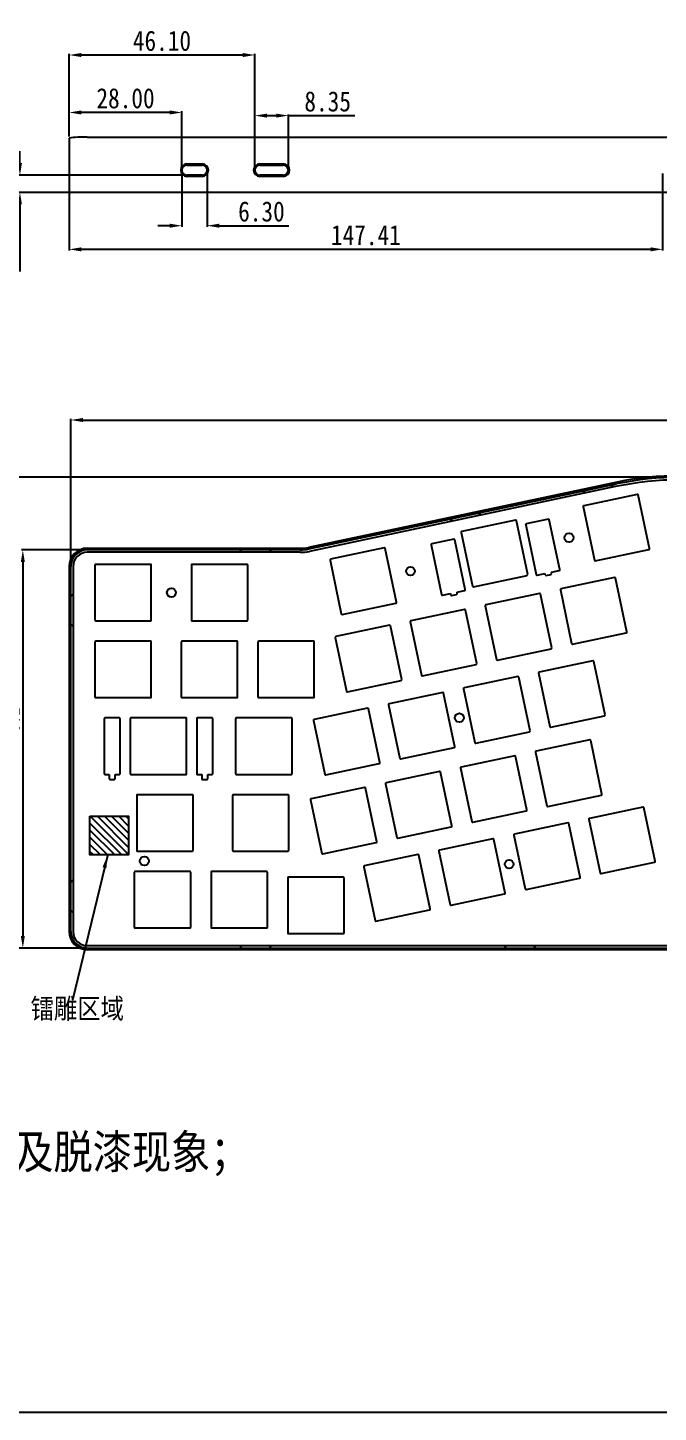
# Model space of a CAD drawing. Header units: millimetres. Extents: x 1550 to 2382, y -1849 to -1207.
# Drawn here: x 1735.5 to 1892.1, y -1849.3 to -1505.7 of the extents above; entities that cross this region are included whole.
import ezdxf

# ---------------------------------------------------------------- set-up
doc = ezdxf.new("R2010")
doc.units = ezdxf.units.MM
doc.header["$PDMODE"] = 3
doc.header["$PDSIZE"] = 8
doc.layers.get('0').update_dxf_attribs({"linetype": 'CONTINUOUS'})
doc.layers.get('Defpoints').update_dxf_attribs({"linetype": 'CONTINUOUS'})
for name, color, linetype in [('图框', 7, 'CONTINUOUS'), ('文字说明', 7, 'CONTINUOUS'), ('标注尺寸', 2, 'CONTINUOUS')]:
    doc.layers.add(name, color=color, linetype=linetype)
doc.styles.get("Standard").update_dxf_attribs({"font": '', "width": 0.85, "height": 5})
doc.styles.get('Standard').set_extended_font_data('SimSun')
doc.dimstyles.get("Standard").update_dxf_attribs({"dimtxt": 5, "dimasz": 3, "dimexe": 0.3, "dimexo": 0.3, "dimgap": 1, "dimtad": 1, "dimzin": 1, "dimdsep": 46, "dimtxsty": 'Standard', "dimcen": 0.09, "dimclrd": 3, "dimclre": 3, "dimclrt": 3, "dimadec": 0, "dimazin": 2, "dimtp": 0.01, "dimtm": 0.01, "dimtfac": 1, "dimtofl": 0, "dimtmove": 0, "dimatfit": 3, "dimfxl": 0, "dimtolj": 1, "dimarcsym": 0})

# ---------------------------------------------------------------- blocks, each defined once
blk = doc.blocks.new('*D11')
at = {"layer": 'Defpoints', "color": 0}
for p in [(2090.74, -1603.05), (2090.74, -1634.56), (1746.18, -1639.38)]:
    blk.add_point(p, dxfattribs=at)
at = {"layer": '标注尺寸', "color": 3, "lineweight": -2}
for p, q in [((1746.18, -1639.08), (1746.18, -1602.75)), ((1749.18, -1603.05), (2087.74, -1603.05)), ((2090.74, -1634.26), (2090.74, -1602.75))]:
    blk.add_line(p, q, dxfattribs=at)
at = {"layer": '标注尺寸', "color": 3}
for points in [[(1749.18, -1602.55), (1749.18, -1603.55), (1746.18, -1603.05)], [(2087.74, -1602.55), (2087.74, -1603.55), (2090.74, -1603.05)]]:
    blk.add_solid(points, dxfattribs=at)
at = {"layer": '标注尺寸', "color": 3, "insert": (1918.46, -1599.36), "char_height": 5, "attachment_point": 5}
blk.add_mtext('\\A1;344.56%%P0.1', dxfattribs=at)
blk = doc.blocks.new('*D12')
at = {"layer": 'Defpoints', "color": 0}
for p in [(1750.28, -1635.28), (1734.27, -1734.08), (1750.28, -1734.08)]:
    blk.add_point(p, dxfattribs=at)
at = {"layer": '标注尺寸', "color": 3, "lineweight": -2}
for p, q in [((1749.98, -1635.28), (1733.97, -1635.28)), ((1734.27, -1638.28), (1734.27, -1731.08)), ((1749.98, -1734.08), (1733.97, -1734.08))]:
    blk.add_line(p, q, dxfattribs=at)
at = {"layer": '标注尺寸', "color": 3}
for points in [[(1733.77, -1638.28), (1734.77, -1638.28), (1734.27, -1635.28)], [(1733.77, -1731.08), (1734.77, -1731.08), (1734.27, -1734.08)]]:
    blk.add_solid(points, dxfattribs=at)
at = {"layer": '标注尺寸', "color": 3, "insert": (1729.27, -1684.68), "char_height": 5, "attachment_point": 5, "rotation": 90}
blk.add_mtext('\\A1;98.80{\\H0.7x;\\S+0.05^ -0.1;}', dxfattribs=at)
blk = doc.blocks.new('*D13')
at = {"layer": 'Defpoints', "color": 0}
for p in [(1716.53, -1617.27), (1897.4, -1617.27), (1750.28, -1734.08)]:
    blk.add_point(p, dxfattribs=at)
at = {"layer": '标注尺寸', "color": 3, "lineweight": -2}
for p, q in [((1897.1, -1617.27), (1716.23, -1617.27)), ((1716.53, -1731.08), (1716.53, -1620.27)), ((1749.98, -1734.08), (1716.23, -1734.08))]:
    blk.add_line(p, q, dxfattribs=at)
at = {"layer": '标注尺寸', "color": 3}
for points in [[(1716.03, -1620.27), (1717.03, -1620.27), (1716.53, -1617.27)], [(1716.03, -1731.08), (1717.03, -1731.08), (1716.53, -1734.08)]]:
    blk.add_solid(points, dxfattribs=at)
at = {"layer": '标注尺寸', "color": 3, "insert": (1711.53, -1675.67), "char_height": 5, "attachment_point": 5, "rotation": 90}
blk.add_mtext('\\A1;116.80{\\H0.7x;\\S+0.05^ -0.1;}', dxfattribs=at)
blk = doc.blocks.new('*D50')
at = {"layer": 'Defpoints', "color": 0}
for p in [(1893.19, -1541.57), (1745.78, -1546.07), (1745.78, -1560.7)]:
    blk.add_point(p, dxfattribs=at)
at = {"layer": '标注尺寸', "color": 3, "lineweight": -2}
for p, q in [((1893.19, -1541.87), (1893.19, -1561)), ((1745.78, -1546.37), (1745.78, -1561)), ((1890.19, -1560.7), (1748.78, -1560.7))]:
    blk.add_line(p, q, dxfattribs=at)
at = {"layer": '标注尺寸', "color": 3}
for points in [[(1748.78, -1560.2), (1748.78, -1561.2), (1745.78, -1560.7)], [(1890.19, -1560.2), (1890.19, -1561.2), (1893.19, -1560.7)]]:
    blk.add_solid(points, dxfattribs=at)
at = {"layer": '标注尺寸', "color": 3, "insert": (1819.48, -1557.2), "char_height": 5, "attachment_point": 5}
blk.add_mtext('\\A1;147.41', dxfattribs=at)
blk = doc.blocks.new('*D62')
at = {"layer": 'Defpoints', "color": 0}
for p in [(1773.78, -1541.05), (1780.08, -1541.05), (1780.08, -1554.83)]:
    blk.add_point(p, dxfattribs=at)
at = {"layer": '标注尺寸', "color": 3, "lineweight": -2}
for p, q in [((1773.78, -1541.35), (1773.78, -1555.13)), ((1780.08, -1541.35), (1780.08, -1555.13)), ((1770.78, -1554.83), (1767.78, -1554.83)), ((1783.08, -1554.83), (1800.32, -1554.83))]:
    blk.add_line(p, q, dxfattribs=at)
at = {"layer": '标注尺寸', "color": 3}
for points in [[(1770.78, -1554.33), (1770.78, -1555.33), (1773.78, -1554.83)], [(1783.08, -1554.33), (1783.08, -1555.33), (1780.08, -1554.83)]]:
    blk.add_solid(points, dxfattribs=at)
at = {"layer": '标注尺寸', "color": 3, "insert": (1793.54, -1551.33), "char_height": 5, "attachment_point": 5}
blk.add_mtext('\\A1;6.30', dxfattribs=at)
blk = doc.blocks.new('*D63')
at = {"layer": 'Defpoints', "color": 0}
for p in [(1800.23, -1527.52), (1791.88, -1541.05), (1800.23, -1541.05)]:
    blk.add_point(p, dxfattribs=at)
at = {"layer": '标注尺寸', "color": 3, "lineweight": -2}
for p, q in [((1791.88, -1540.75), (1791.88, -1527.22)), ((1794.88, -1527.52), (1797.23, -1527.52)), ((1800.23, -1540.75), (1800.23, -1527.22)), ((1800.23, -1527.52), (1816.74, -1527.52))]:
    blk.add_line(p, q, dxfattribs=at)
at = {"layer": '标注尺寸', "color": 3}
for points in [[(1794.88, -1527.02), (1794.88, -1528.02), (1791.88, -1527.52)], [(1797.23, -1527.02), (1797.23, -1528.02), (1800.23, -1527.52)]]:
    blk.add_solid(points, dxfattribs=at)
at = {"layer": '标注尺寸', "color": 3, "insert": (1809.99, -1524.02), "char_height": 5, "attachment_point": 5}
blk.add_mtext('\\A1;8.35', dxfattribs=at)
blk = doc.blocks.new('*D60')
at = {"layer": 'Defpoints', "color": 0}
for p in [(1745.78, -1526.74), (1745.78, -1533.04), (1773.78, -1541.05)]:
    blk.add_point(p, dxfattribs=at)
at = {"layer": '标注尺寸', "color": 3, "lineweight": -2}
for p, q in [((1745.78, -1532.74), (1745.78, -1526.44)), ((1770.78, -1526.74), (1748.78, -1526.74)), ((1773.78, -1540.75), (1773.78, -1526.44))]:
    blk.add_line(p, q, dxfattribs=at)
at = {"layer": '标注尺寸', "color": 3}
for points in [[(1748.78, -1526.24), (1748.78, -1527.24), (1745.78, -1526.74)], [(1770.78, -1526.24), (1770.78, -1527.24), (1773.78, -1526.74)]]:
    blk.add_solid(points, dxfattribs=at)
at = {"layer": '标注尺寸', "color": 3, "insert": (1759.78, -1523.24), "char_height": 5, "attachment_point": 5}
blk.add_mtext('\\A1;28.00', dxfattribs=at)
blk = doc.blocks.new('*D61')
at = {"layer": 'Defpoints', "color": 0}
for p in [(1745.78, -1512.48), (1745.78, -1533.04), (1791.88, -1541.05)]:
    blk.add_point(p, dxfattribs=at)
at = {"layer": '标注尺寸', "color": 3, "lineweight": -2}
for p, q in [((1745.78, -1532.74), (1745.78, -1512.18)), ((1788.88, -1512.48), (1748.78, -1512.48)), ((1791.88, -1540.75), (1791.88, -1512.18))]:
    blk.add_line(p, q, dxfattribs=at)
at = {"layer": '标注尺寸', "color": 3}
for points in [[(1748.78, -1511.98), (1748.78, -1512.98), (1745.78, -1512.48)], [(1788.88, -1511.98), (1788.88, -1512.98), (1791.88, -1512.48)]]:
    blk.add_solid(points, dxfattribs=at)
at = {"layer": '标注尺寸', "color": 3, "insert": (1768.83, -1508.98), "char_height": 5, "attachment_point": 5}
blk.add_mtext('\\A1;46.10', dxfattribs=at)
blk = doc.blocks.new('*D64')
at = {"layer": 'Defpoints', "color": 0}
for p in [(1775.03, -1542.31), (1733.55, -1546.57), (1746.28, -1546.57)]:
    blk.add_point(p, dxfattribs=at)
at = {"layer": '标注尺寸', "color": 3, "lineweight": -2}
for p, q in [((1733.55, -1539.31), (1733.55, -1536.31)), ((1774.73, -1542.31), (1733.25, -1542.31)), ((1745.98, -1546.57), (1733.25, -1546.57)), ((1733.55, -1549.57), (1733.55, -1566.2))]:
    blk.add_line(p, q, dxfattribs=at)
at = {"layer": '标注尺寸', "color": 3}
for points in [[(1733.05, -1539.31), (1734.05, -1539.31), (1733.55, -1542.31)], [(1733.05, -1549.57), (1734.05, -1549.57), (1733.55, -1546.57)]]:
    blk.add_solid(points, dxfattribs=at)
at = {"layer": '标注尺寸', "color": 3, "insert": (1730.05, -1559.39), "char_height": 5, "attachment_point": 5, "rotation": 90}
blk.add_mtext('\\A1;4.26', dxfattribs=at)

msp = doc.modelspace()

# ---------------------------------------------------------------- hatches: boundary and pattern name
at = {"layer": '标注尺寸'}
h = msp.add_hatch(dxfattribs=at)
h.set_pattern_fill('ANSI31', color=256, scale=10)
h.set_pattern_definition([(315, (1692.7364, -1515.7894), (-0.8838835, -0.8838835), [])])
h.paths.add_polyline_path([(1750.947, -1701.349), (1760.549, -1701.349), (1760.549, -1710.951), (1750.947, -1710.951)])

# ---------------------------------------------------------------- linework, layer by layer
at = {"color": 7, "linetype": 'Continuous'}
for p, q in [((1745.779, -1533.145), (1745.779, -1546.069)), ((1750.279, -1532.83), (2086.644, -1532.83)), ((1775.035, -1539.498), (1778.823, -1539.498)), ((1775.035, -1539.798), (1778.823, -1539.798)), ((1778.823, -1542.31), (1775.035, -1542.31)), ((1778.823, -1542.61), (1775.035, -1542.61)), ((1793.135, -1539.498), (1798.973, -1539.498)), ((1793.135, -1539.798), (1798.973, -1539.798)), ((1798.973, -1542.31), (1793.135, -1542.31)), ((1798.973, -1542.61), (1793.135, -1542.61)), ((2090.644, -1546.569), (1746.279, -1546.569)), ((1881.901, -1618.465), (1805.253, -1634.66)), ((1805.335, -1635.051), (1881.735, -1618.909)), ((1881.486, -1619.575), (1805.459, -1635.638)), ((1886.886, -1621.5), (1873.58, -1624.312)), ((1889.935, -1634.961), (1887.123, -1621.655)), ((1873.426, -1624.549), (1876.237, -1637.855)), ((1856.619, -1627.895), (1843.313, -1630.706)), ((1859.668, -1641.356), (1856.856, -1628.049)), ((1864.804, -1627.692), (1859.325, -1628.85)), ((1867.646, -1640.174), (1865.041, -1627.846)), ((1843.159, -1630.943), (1845.97, -1644.25)), ((1859.171, -1629.087), (1861.775, -1641.414)), ((1750.277, -1634.876), (1803.186, -1634.876)), ((1803.186, -1635.276), (1750.277, -1635.276)), ((1824.031, -1634.78), (1810.724, -1637.592)), ((1827.079, -1648.241), (1824.268, -1634.935)), ((1835.689, -1634.048), (1838.294, -1646.376)), ((1841.323, -1632.653), (1835.843, -1633.811)), ((1844.164, -1645.135), (1841.56, -1632.808)), ((1876.474, -1638.009), (1889.78, -1635.198)), ((1803.186, -1635.876), (1750.278, -1635.876)), ((1810.57, -1637.829), (1813.381, -1651.135)), ((1745.779, -1639.376), (1745.779, -1729.976)), ((1746.179, -1729.976), (1746.179, -1639.376)), ((1746.779, -1639.376), (1746.779, -1729.976)), ((1752.179, -1639.076), (1752.179, -1652.676)), ((1765.979, -1638.876), (1752.379, -1638.876)), ((1766.179, -1652.676), (1766.179, -1639.076)), ((1776.129, -1639.076), (1776.129, -1652.676)), ((1789.929, -1638.876), (1776.329, -1638.876)), ((1790.129, -1652.676), (1790.129, -1639.076)), ((1846.207, -1644.404), (1859.513, -1641.593)), ((1862.012, -1641.569), (1863.951, -1641.159)), ((1863.951, -1641.159), (1863.952, -1641.462)), ((1864.219, -1641.614), (1865.491, -1641.345)), ((1865.614, -1640.808), (1867.491, -1640.411)), ((1865.63, -1641.108), (1865.614, -1640.808)), ((1881.244, -1642.163), (1867.938, -1644.974)), ((1842.133, -1645.769), (1844.01, -1645.372)), ((1867.784, -1645.211), (1870.595, -1658.518)), ((1884.293, -1655.623), (1881.481, -1642.317)), ((1813.618, -1651.289), (1826.925, -1648.478)), ((1838.531, -1646.53), (1840.47, -1646.12)), ((1840.47, -1646.12), (1840.47, -1646.424)), ((1840.738, -1646.575), (1842.01, -1646.306)), ((1842.148, -1646.069), (1842.133, -1645.769)), ((1849.145, -1649.149), (1851.957, -1662.455)), ((1862.606, -1646.101), (1849.3, -1648.912)), ((1865.654, -1659.561), (1862.843, -1646.255)), ((1843.967, -1650.039), (1830.661, -1652.85)), ((1847.016, -1663.499), (1844.204, -1650.193)), ((1752.379, -1652.876), (1765.979, -1652.876)), ((1776.329, -1652.876), (1789.929, -1652.876)), ((1825.329, -1653.977), (1812.022, -1656.788)), ((1828.377, -1667.437), (1825.566, -1654.131)), ((1830.507, -1653.087), (1833.318, -1666.393)), ((1870.832, -1658.672), (1884.138, -1655.861)), ((1752.179, -1658.126), (1752.179, -1671.726)), ((1765.979, -1657.926), (1752.379, -1657.926)), ((1766.179, -1671.726), (1766.179, -1658.126)), ((1773.609, -1658.126), (1773.609, -1671.726)), ((1787.409, -1657.926), (1773.809, -1657.926)), ((1787.609, -1671.726), (1787.609, -1658.126)), ((1792.659, -1658.126), (1792.659, -1671.726)), ((1806.459, -1657.926), (1792.859, -1657.926)), ((1806.659, -1671.726), (1806.659, -1658.126)), ((1811.868, -1657.025), (1814.679, -1670.331)), ((1852.194, -1662.61), (1865.5, -1659.798)), ((1875.839, -1662.776), (1862.532, -1665.587)), ((1833.555, -1666.548), (1846.861, -1663.736)), ((1862.378, -1665.824), (1865.189, -1679.13)), ((1878.887, -1676.236), (1876.076, -1662.93)), ((1814.916, -1670.486), (1828.223, -1667.674)), ((1843.739, -1669.762), (1846.551, -1683.068)), ((1857.2, -1666.714), (1843.894, -1669.525)), ((1860.248, -1680.174), (1857.437, -1666.868)), ((1752.379, -1671.926), (1765.979, -1671.926)), ((1773.809, -1671.926), (1787.409, -1671.926)), ((1792.859, -1671.926), (1806.459, -1671.926)), ((1838.561, -1670.651), (1825.255, -1673.463)), ((1841.61, -1684.112), (1838.798, -1670.806)), ((1819.923, -1674.589), (1806.617, -1677.401)), ((1822.971, -1688.05), (1820.16, -1674.744)), ((1825.101, -1673.7), (1827.912, -1687.006)), ((1865.426, -1679.285), (1878.733, -1676.473)), ((1754.459, -1677.176), (1754.459, -1690.776)), ((1758.259, -1676.976), (1754.659, -1676.976)), ((1758.459, -1690.776), (1758.459, -1677.176)), ((1760.959, -1677.176), (1760.959, -1690.776)), ((1774.759, -1676.976), (1761.159, -1676.976)), ((1774.959, -1690.776), (1774.959, -1677.176)), ((1777.459, -1677.176), (1777.459, -1690.776)), ((1781.259, -1676.976), (1777.659, -1676.976)), ((1781.459, -1690.776), (1781.459, -1677.176)), ((1787.129, -1677.176), (1787.129, -1690.776)), ((1800.929, -1676.976), (1787.329, -1676.976)), ((1801.129, -1690.776), (1801.129, -1677.176)), ((1806.462, -1677.638), (1809.274, -1690.944)), ((1846.788, -1683.222), (1860.094, -1680.411)), ((1875.08, -1682.406), (1861.774, -1685.218)), ((1878.129, -1695.867), (1875.317, -1682.561)), ((1828.149, -1687.16), (1841.455, -1684.349)), ((1856.442, -1686.344), (1843.135, -1689.156)), ((1859.49, -1699.805), (1856.679, -1686.499)), ((1861.62, -1685.455), (1864.431, -1698.761)), ((1809.511, -1691.098), (1822.817, -1688.287)), ((1837.803, -1690.282), (1824.497, -1693.094)), ((1842.981, -1689.393), (1845.792, -1702.699)), ((1754.659, -1690.976), (1755.709, -1690.976)), ((1755.709, -1690.976), (1755.709, -1692.026)), ((1755.909, -1692.226), (1757.009, -1692.226)), ((1757.209, -1692.026), (1757.209, -1690.976)), ((1757.209, -1690.976), (1758.259, -1690.976)), ((1761.159, -1690.976), (1774.759, -1690.976)), ((1777.659, -1690.976), (1778.709, -1690.976)), ((1778.709, -1690.976), (1778.709, -1692.026)), ((1778.909, -1692.226), (1780.009, -1692.226)), ((1780.209, -1692.026), (1780.209, -1690.976)), ((1780.209, -1690.976), (1781.259, -1690.976)), ((1787.329, -1690.976), (1800.929, -1690.976)), ((1824.342, -1693.331), (1827.154, -1706.637)), ((1840.851, -1703.743), (1838.04, -1690.437)), ((1762.559, -1696.226), (1762.559, -1709.826)), ((1776.359, -1696.026), (1762.759, -1696.026)), ((1776.559, -1709.826), (1776.559, -1696.226)), ((1786.359, -1696.226), (1786.359, -1709.826)), ((1800.159, -1696.026), (1786.559, -1696.026)), ((1800.359, -1709.826), (1800.359, -1696.226)), ((1819.165, -1694.22), (1805.858, -1697.032)), ((1822.213, -1707.681), (1819.402, -1694.375)), ((1864.668, -1698.915), (1877.974, -1696.104)), ((1805.704, -1697.269), (1808.515, -1710.575)), ((1846.029, -1702.853), (1859.336, -1700.042)), ((1888.313, -1699.081), (1875.007, -1701.892)), ((1891.361, -1712.542), (1888.55, -1699.235)), ((1827.391, -1706.791), (1840.697, -1703.98)), ((1869.674, -1703.019), (1856.368, -1705.83)), ((1872.723, -1716.48), (1869.911, -1703.173)), ((1874.852, -1702.129), (1877.664, -1715.436)), ((1851.036, -1706.957), (1837.73, -1709.768)), ((1854.084, -1720.418), (1851.273, -1707.111)), ((1856.214, -1706.067), (1859.025, -1719.374)), ((1762.759, -1710.026), (1776.359, -1710.026)), ((1786.559, -1710.026), (1800.159, -1710.026)), ((1808.752, -1710.729), (1822.059, -1707.918)), ((1832.397, -1710.895), (1819.091, -1713.706)), ((1837.575, -1710.005), (1840.387, -1723.312)), ((1818.937, -1713.943), (1821.748, -1727.25)), ((1835.446, -1724.356), (1832.634, -1711.049)), ((1877.901, -1715.59), (1891.207, -1712.779)), ((1761.959, -1715.276), (1761.959, -1728.876)), ((1775.759, -1715.076), (1762.159, -1715.076)), ((1775.959, -1728.876), (1775.959, -1715.276)), ((1781.009, -1715.276), (1781.009, -1728.876)), ((1794.809, -1715.076), (1781.209, -1715.076)), ((1795.009, -1728.876), (1795.009, -1715.276)), ((1800.059, -1716.686), (1800.059, -1730.286)), ((1813.859, -1716.486), (1800.259, -1716.486)), ((1814.059, -1730.286), (1814.059, -1716.686)), ((1859.262, -1719.528), (1872.568, -1716.717)), ((1840.624, -1723.466), (1853.93, -1720.655)), ((1821.985, -1727.404), (1835.291, -1724.593)), ((1762.159, -1729.076), (1775.759, -1729.076)), ((1781.209, -1729.076), (1794.809, -1729.076)), ((1800.259, -1730.486), (1813.859, -1730.486)), ((1750.277, -1734.076), (2086.645, -1734.076)), ((2086.645, -1734.476), (1750.277, -1734.476)), ((1750.278, -1733.476), (2086.645, -1733.476))]:
    msp.add_line(p, q, dxfattribs=at)
at = {"linetype": 'Continuous'}
msp.add_lwpolyline([(1750.947, -1701.349), (1760.549, -1701.349), (1760.549, -1710.951), (1750.947, -1710.951)], close=True, dxfattribs=at)
at = {"color": 7, "linetype": 'Continuous'}
for centre in [(1869.939, -1632.235), (1830.565, -1640.554), (1771.179, -1645.876), (1842.699, -1676.932), (1764.459, -1712.476), (1855.076, -1713.258)]:
    msp.add_circle(centre, 1.1, dxfattribs=at)
for centre, radius, start, end in [((1775.035, -1541.054), 1.556, 90, 270), ((1775.035, -1541.054), 1.256, 90, 270), ((1778.823, -1541.054), 1.556, 270, 90), ((1778.823, -1541.054), 1.256, 270, 90), ((1793.135, -1541.054), 1.556, 90, 270), ((1793.135, -1541.054), 1.256, 90, 270), ((1798.973, -1541.054), 1.556, 270, 90), ((1798.973, -1541.054), 1.256, 270, 90), ((1746.279, -1546.069), 0.5, 180, 270), ((1897.403, -1694.912), 77, 77.98941, 101.93), ((1897.404, -1693.072), 75.8, 77.98941, 101.93), ((1897.405, -1691.845), 75, 77.98941, 101.93), ((1886.928, -1621.696), 0.2, 11.93, 101.93), ((1873.621, -1624.507), 0.2, 101.93, 191.93), ((1856.661, -1628.091), 0.2, 11.93, 101.93), ((1864.845, -1627.888), 0.2, 11.93, 101.93), ((1843.354, -1630.902), 0.2, 101.93, 191.93), ((1859.366, -1629.045), 0.2, 101.93, 191.93), ((1750.279, -1639.376), 4.5, 90, 180), ((1750.279, -1639.376), 4.1, 90, 180), ((1803.186, -1624.876), 10, 270, 281.93), ((1803.186, -1624.876), 10.4, 270, 281.93), ((1824.072, -1634.976), 0.2, 11.93, 101.93), ((1835.885, -1634.006), 0.2, 101.93, 191.93), ((1841.364, -1632.849), 0.2, 11.93, 101.93), ((1889.739, -1635.002), 0.2, 281.93, 11.93), ((1750.279, -1639.376), 3.5, 90, 180), ((1803.186, -1624.876), 11, 270, 281.93), ((1810.766, -1637.787), 0.2, 101.93, 191.93), ((1876.433, -1637.814), 0.2, 191.93, 281.93), ((1752.379, -1639.076), 0.2, 90, 180), ((1765.979, -1639.076), 0.2, 0, 90), ((1776.329, -1639.076), 0.2, 90, 180), ((1789.929, -1639.076), 0.2, 0, 90), ((1859.472, -1641.397), 0.2, 281.93, 11.93), ((1861.971, -1641.373), 0.2, 191.93, 281.93), ((1864.178, -1641.418), 0.2, 191.93, 281.93), ((1865.45, -1641.149), 0.2, 281.93, 11.93), ((1867.45, -1640.216), 0.2, 281.93, 11.93), ((1881.286, -1642.359), 0.2, 11.93, 101.93), ((1843.968, -1645.177), 0.2, 281.93, 11.93), ((1846.166, -1644.208), 0.2, 191.93, 281.93), ((1867.979, -1645.17), 0.2, 101.93, 191.93), ((1826.883, -1648.282), 0.2, 281.93, 11.93), ((1838.489, -1646.334), 0.2, 191.93, 281.93), ((1840.696, -1646.379), 0.2, 191.93, 281.93), ((1841.968, -1646.11), 0.2, 281.93, 11.93), ((1849.341, -1649.108), 0.2, 101.93, 191.93), ((1862.647, -1646.297), 0.2, 11.93, 101.93), ((1813.577, -1651.094), 0.2, 191.93, 281.93), ((1844.009, -1650.234), 0.2, 11.93, 101.93), ((1752.379, -1652.676), 0.2, 180, 270), ((1765.979, -1652.676), 0.2, 270, 0), ((1776.329, -1652.676), 0.2, 180, 270), ((1789.929, -1652.676), 0.2, 270, 0), ((1825.37, -1654.172), 0.2, 11.93, 101.93), ((1830.702, -1653.046), 0.2, 101.93, 191.93), ((1884.097, -1655.665), 0.2, 281.93, 11.93), ((1752.379, -1658.126), 0.2, 90, 180), ((1765.979, -1658.126), 0.2, 0, 90), ((1773.809, -1658.126), 0.2, 90, 180), ((1787.409, -1658.126), 0.2, 0, 90), ((1792.859, -1658.126), 0.2, 90, 180), ((1806.459, -1658.126), 0.2, 0, 90), ((1812.064, -1656.984), 0.2, 101.93, 191.93), ((1870.791, -1658.476), 0.2, 191.93, 281.93), ((1852.152, -1662.414), 0.2, 191.93, 281.93), ((1865.458, -1659.603), 0.2, 281.93, 11.93), ((1875.88, -1662.971), 0.2, 11.93, 101.93), ((1846.82, -1663.541), 0.2, 281.93, 11.93), ((1862.574, -1665.783), 0.2, 101.93, 191.93), ((1828.181, -1667.479), 0.2, 281.93, 11.93), ((1833.514, -1666.352), 0.2, 191.93, 281.93), ((1843.935, -1669.721), 0.2, 101.93, 191.93), ((1857.241, -1666.909), 0.2, 11.93, 101.93), ((1752.379, -1671.726), 0.2, 180, 270), ((1765.979, -1671.726), 0.2, 270, 0), ((1773.809, -1671.726), 0.2, 180, 270), ((1787.409, -1671.726), 0.2, 270, 0), ((1792.859, -1671.726), 0.2, 180, 270), ((1806.459, -1671.726), 0.2, 270, 0), ((1814.875, -1670.29), 0.2, 191.93, 281.93), ((1838.603, -1670.847), 0.2, 11.93, 101.93), ((1819.964, -1674.785), 0.2, 11.93, 101.93), ((1825.297, -1673.658), 0.2, 101.93, 191.93), ((1878.691, -1676.278), 0.2, 281.93, 11.93), ((1754.659, -1677.176), 0.2, 90, 180), ((1758.259, -1677.176), 0.2, 0, 90), ((1761.159, -1677.176), 0.2, 90, 180), ((1774.759, -1677.176), 0.2, 0, 90), ((1777.659, -1677.176), 0.2, 90, 180), ((1781.259, -1677.176), 0.2, 0, 90), ((1787.329, -1677.176), 0.2, 90, 180), ((1800.929, -1677.176), 0.2, 0, 90), ((1806.658, -1677.596), 0.2, 101.93, 191.93), ((1865.385, -1679.089), 0.2, 191.93, 281.93), ((1846.746, -1683.027), 0.2, 191.93, 281.93), ((1860.053, -1680.215), 0.2, 281.93, 11.93), ((1875.121, -1682.602), 0.2, 11.93, 101.93), ((1841.414, -1684.153), 0.2, 281.93, 11.93), ((1856.483, -1686.54), 0.2, 11.93, 101.93), ((1861.815, -1685.413), 0.2, 101.93, 191.93), ((1822.776, -1688.091), 0.2, 281.93, 11.93), ((1828.108, -1686.965), 0.2, 191.93, 281.93), ((1837.844, -1690.478), 0.2, 11.93, 101.93), ((1843.177, -1689.351), 0.2, 101.93, 191.93), ((1754.659, -1690.776), 0.2, 180, 270), ((1755.909, -1692.026), 0.2, 180, 270), ((1757.009, -1692.026), 0.2, 270, 0), ((1758.259, -1690.776), 0.2, 270, 0), ((1761.159, -1690.776), 0.2, 180, 270), ((1774.759, -1690.776), 0.2, 270, 0), ((1777.659, -1690.776), 0.2, 180, 270), ((1778.909, -1692.026), 0.2, 180, 270), ((1780.009, -1692.026), 0.2, 270, 0), ((1781.259, -1690.776), 0.2, 270, 0), ((1787.329, -1690.776), 0.2, 180, 270), ((1800.929, -1690.776), 0.2, 270, 0), ((1809.469, -1690.903), 0.2, 191.93, 281.93), ((1824.538, -1693.289), 0.2, 101.93, 191.93), ((1762.759, -1696.226), 0.2, 90, 180), ((1776.359, -1696.226), 0.2, 0, 90), ((1786.559, -1696.226), 0.2, 90, 180), ((1800.159, -1696.226), 0.2, 0, 90), ((1805.9, -1697.227), 0.2, 101.93, 191.93), ((1819.206, -1694.416), 0.2, 11.93, 101.93), ((1877.933, -1695.908), 0.2, 281.93, 11.93), ((1859.294, -1699.846), 0.2, 281.93, 11.93), ((1864.627, -1698.72), 0.2, 191.93, 281.93), ((1888.354, -1699.277), 0.2, 11.93, 101.93), ((1840.656, -1703.784), 0.2, 281.93, 11.93), ((1845.988, -1702.658), 0.2, 191.93, 281.93), ((1869.716, -1703.215), 0.2, 11.93, 101.93), ((1875.048, -1702.088), 0.2, 101.93, 191.93), ((1827.349, -1706.596), 0.2, 191.93, 281.93), ((1851.077, -1707.153), 0.2, 11.93, 101.93), ((1856.409, -1706.026), 0.2, 101.93, 191.93), ((1762.759, -1709.826), 0.2, 180, 270), ((1776.359, -1709.826), 0.2, 270, 0), ((1786.559, -1709.826), 0.2, 180, 270), ((1800.159, -1709.826), 0.2, 270, 0), ((1808.711, -1710.533), 0.2, 191.93, 281.93), ((1822.017, -1707.722), 0.2, 281.93, 11.93), ((1832.439, -1711.091), 0.2, 11.93, 101.93), ((1837.771, -1709.964), 0.2, 101.93, 191.93), ((1819.132, -1713.902), 0.2, 101.93, 191.93), ((1891.166, -1712.583), 0.2, 281.93, 11.93), ((1762.159, -1715.276), 0.2, 90, 180), ((1775.759, -1715.276), 0.2, 0, 90), ((1781.209, -1715.276), 0.2, 90, 180), ((1794.809, -1715.276), 0.2, 0, 90), ((1800.259, -1716.686), 0.2, 90, 180), ((1813.859, -1716.686), 0.2, 0, 90), ((1872.527, -1716.521), 0.2, 281.93, 11.93), ((1877.859, -1715.394), 0.2, 191.93, 281.93), ((1853.889, -1720.459), 0.2, 281.93, 11.93), ((1859.221, -1719.332), 0.2, 191.93, 281.93), ((1835.25, -1724.397), 0.2, 281.93, 11.93), ((1840.582, -1723.27), 0.2, 191.93, 281.93), ((1821.944, -1727.208), 0.2, 191.93, 281.93), ((1750.279, -1729.976), 4.5, 180, 270), ((1750.279, -1729.976), 4.1, 180, 270), ((1750.279, -1729.976), 3.5, 180, 270), ((1762.159, -1728.876), 0.2, 180, 270), ((1775.759, -1728.876), 0.2, 270, 0), ((1781.209, -1728.876), 0.2, 180, 270), ((1794.809, -1728.876), 0.2, 270, 0), ((1800.259, -1730.286), 0.2, 180, 270), ((1813.859, -1730.286), 0.2, 270, 0)]:
    msp.add_arc(centre, radius, start, end, dxfattribs=at)
msp.add_ellipse((1750.279, -1533.145), major_axis=(4.542, 0.044), ratio=0.0693932, start_param=1.5701315, end_param=3.0043926, dxfattribs=at)
for points in [[(1874.011, -1620.541), (1873.729, -1620.756), (1873.493, -1621.03), (1873.275, -1621.31)], [(1880.89, -1619.556), (1880.619, -1619.432), (1880.337, -1619.324), (1880.044, -1619.266)], [(1881.102, -1619.656), (1881.031, -1619.623), (1880.961, -1619.589), (1880.89, -1619.556)], [(1840.403, -1628.255), (1840.574, -1627.989), (1840.767, -1627.732), (1840.998, -1627.516)], [(1847.329, -1626.178), (1847.573, -1626.254), (1847.806, -1626.362), (1848.029, -1626.486)], [(1788.573, -1635.276), (1788.386, -1635.454), (1788.222, -1635.659), (1788.079, -1635.876)], [(1796.079, -1635.876), (1795.936, -1635.659), (1795.772, -1635.454), (1795.584, -1635.276)], [(1746.779, -1646.176), (1746.565, -1646.37), (1746.357, -1646.575), (1746.179, -1646.804)], [(1746.179, -1653.729), (1746.36, -1653.9), (1746.565, -1654.048), (1746.779, -1654.176)], [(1746.779, -1717.176), (1746.565, -1717.363), (1746.358, -1717.561), (1746.179, -1717.783)], [(1746.179, -1724.744), (1746.361, -1724.91), (1746.565, -1725.053), (1746.779, -1725.176)], [(1788.079, -1733.476), (1788.267, -1733.69), (1788.465, -1733.898), (1788.688, -1734.076)], [(1795.47, -1734.076), (1795.692, -1733.898), (1795.891, -1733.69), (1796.079, -1733.476)], [(1853.779, -1733.476), (1853.967, -1733.69), (1854.165, -1733.898), (1854.388, -1734.076)], [(1861.17, -1734.076), (1861.392, -1733.898), (1861.591, -1733.69), (1861.779, -1733.476)]]:
    msp.add_open_spline(points, degree=3, dxfattribs=at)
at = {"layer": '图框'}
msp.add_line((1550.243, -1849.274), (2381.843, -1849.274), dxfattribs=at)

# ---------------------------------------------------------------- texts
at = {"color": 2, "linetype": 'Continuous', "insert": (1759.385, -1746.587), "char_height": 5, "width": 187.425, "attachment_point": 3, "line_spacing_factor": 0.9}
msp.add_mtext('镭雕区域', dxfattribs=at)
at = {"layer": '文字说明', "insert": (1571.537, -1757.102), "char_height": 14, "width": 289.11714, "attachment_point": 1}
msp.add_mtext('备注:\\P   {\\H0.6x;1.外观不可有刮伤、脏污、缩水及脱漆现象；\\P     2.   表示设计变更  \\P     3.   表示重点尺寸\\P     }', dxfattribs=at)

# ---------------------------------------------------------------- dimensions: what is measured, and where the dimension line sits
at = {"layer": '标注尺寸', "color": 1}
for base, p1, p2, picture, middle in [((1745.779, -1512.481), (1791.879, -1541.054), (1745.779, -1533.037), '*D61', (1768.829, -1508.981)), ((1745.779, -1526.744), (1773.779, -1541.054), (1745.779, -1533.037), '*D60', (1759.779, -1523.244)), ((1745.779, -1560.701), (1893.186, -1541.569), (1745.779, -1546.069), '*D50', (1819.482, -1557.201))]:
    dim = msp.add_linear_dim(base=base, p1=p1, p2=p2, dimstyle='Standard', dxfattribs=at)
    dim.commit()
    dim.dimension.update_dxf_attribs({"geometry": picture, "text_midpoint": middle})
dim = msp.add_aligned_dim(p1=(1791.879, -1541.054), p2=(1800.229, -1541.054), distance=13.537, dimstyle='Standard', dxfattribs=at)
dim.commit()
dim.dimension.update_dxf_attribs({"geometry": '*D63', "text_midpoint": (1809.987, -1524.017)})
for base, p1, p2, angle, picture, middle, dimtype in [((1733.549, -1546.569), (1775.035, -1542.31), (1746.279, -1546.569), 90, '*D64', (1733.549, -1559.386), 160), ((1780.079, -1554.832), (1773.779, -1541.054), (1780.079, -1541.054), 0, '*D62', (1793.539, -1554.832), 161)]:
    dim = msp.add_linear_dim(base=base, p1=p1, p2=p2, angle=angle, dimstyle='Standard', dxfattribs=at)
    dim.commit()
    dim.dimension.update_dxf_attribs({"geometry": picture, "text_midpoint": middle, "dimtype": dimtype})
dim = msp.add_linear_dim(base=(2090.7436, -1603.0546), p1=(1746.1789, -1639.3755), p2=(2090.7436, -1634.5555), text='<>%%P0.1', dimstyle='Standard', dxfattribs=at)
dim.commit()
dim.dimension.update_dxf_attribs({"geometry": '*D11', "text_midpoint": (1918.4612, -1599.359)})
for base, p1, p2, picture, middle in [((1716.533, -1617.272), (1750.279, -1734.076), (1897.404, -1617.272), '*D13', (1711.528, -1675.674)), ((1734.272, -1734.076), (1750.279, -1635.276), (1750.279, -1734.076), '*D12', (1729.267, -1684.676))]:
    dim = msp.add_linear_dim(base=base, p1=p1, p2=p2, angle=90, text='<>{\\H0.7x;\\S+0.05^ -0.1;}', dimstyle='Standard', dxfattribs=at)
    dim.commit()
    dim.dimension.update_dxf_attribs({"geometry": picture, "text_midpoint": middle})

# ---------------------------------------------------------------- leaders
msp.add_leader([(1755.26, -1711.195), (1746.614, -1746.99)], dimstyle='Standard', override={"dimgap": 1, "dimtad": 0}, dxfattribs=at)

doc.saveas('drawing.dxf')
